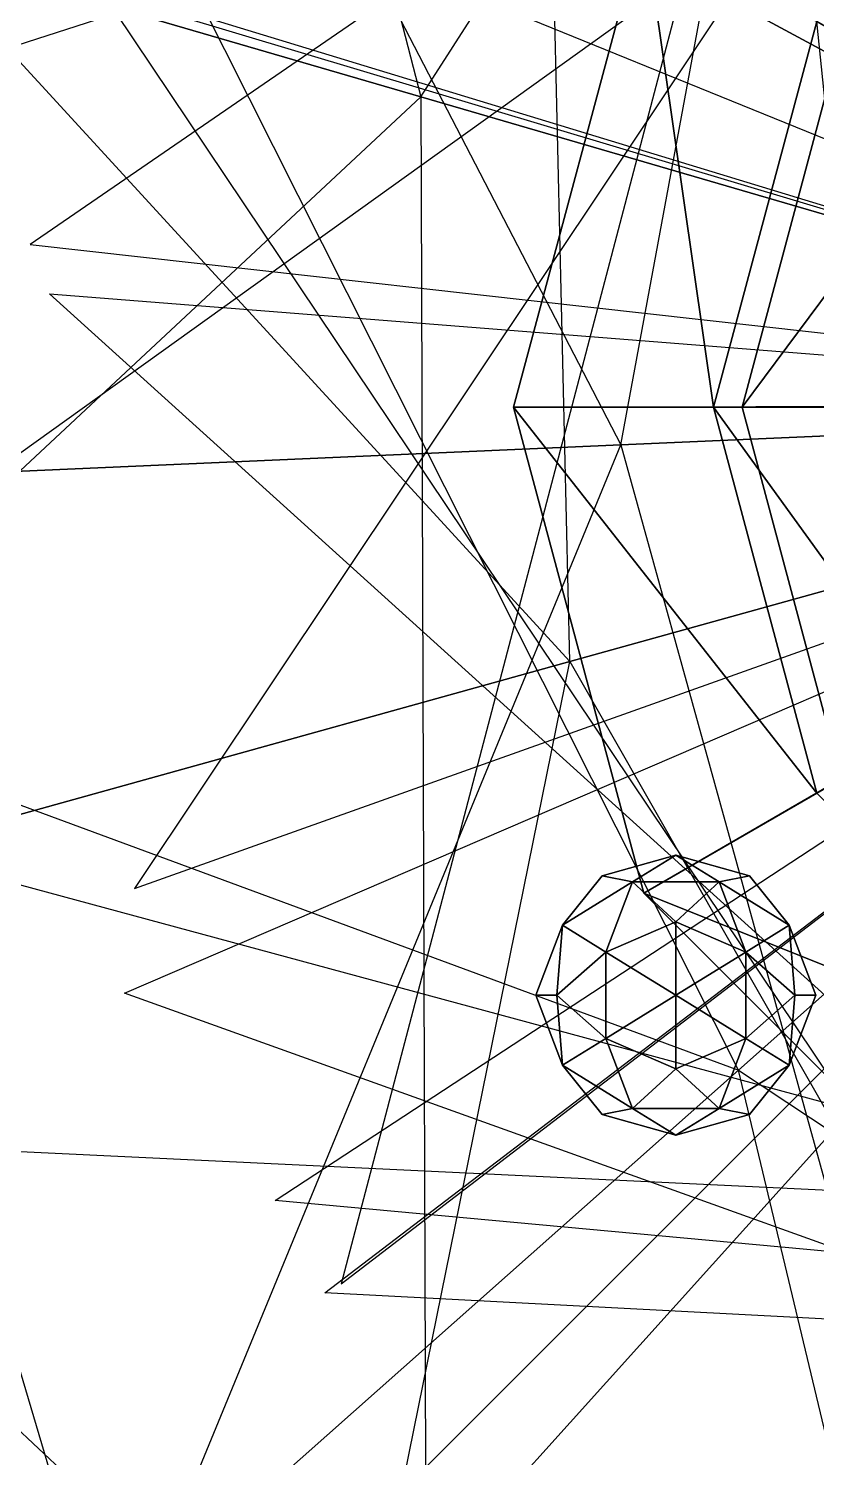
# Model space of a CAD drawing. Header units: metres. Extents: x -3.35 to 2.93, y -3.3 to 3.37.
# Drawn here: x -0.5096 to -0.234, y -0.3674 to 0.1325 of the extents above; entities that cross this region are included whole.
import ezdxf

# ---------------------------------------------------------------- set-up
doc = ezdxf.new("R2010")
doc.units = ezdxf.units.M
doc.layers.add('XARCH', color=2, linetype='Continuous')

msp = doc.modelspace()

# ---------------------------------------------------------------- linework, layer by layer
at = {"layer": 'XARCH'}
for points in [[(-0.3724, 0.1086, 7.3193), (-0.7448, 0.2171, 7.3427), (-0.4958, 0.5864, 7.1011)], [(0, 0, 7.2), (-0.3724, 0.1086, 7.3193), (-0.1133, 0.5122, 7.0245)], [(0, 0, 7.2), (-0.28, 0.151, 7.4594), (0.0363, 0.503, 7.1156)], [(0, 0, 7.2), (0.2032, 0.3741, 7.3309), (-0.2721, 0.4628, 7.0321)], [(0, 0, 7.2), (-0.3024, -0.0132, 7.162), (-0.2166, 0.451, 6.9223)], [(-0.2103, 0.2246, 7.1613), (-0.4206, 0.4492, 7.0148), (-0.6567, 0.0806, 6.8327)], [(-0.3024, -0.0132, 7.162), (-0.6048, -0.0264, 7.0178), (-0.5175, 0.402, 6.8349)], [(0, 0, 7.2), (-0.3203, -0.089, 7.4711), (-0.3313, 0.3854, 7.1232)], [(0, 0, 7.2), (-0.1169, 0.3264, 7.3066), (-0.509, 0.057, 7.0163)], [(0, 0, 7.2), (-0.0371, 0.3068, 7.4521), (-0.4808, 0.1442, 7.1108)], [(-0.28, 0.151, 7.4594), (-0.56, 0.302, 7.6746), (-0.6634, -0.1242, 7.366)], [(0, 0, 7.2), (0.038, 0.3032, 7.1616), (-0.4317, 0.2543, 6.922)], [(-0.0005, 0.0009), (-0.2944, 0.17), (-0.17, 0.2944)], [(-0.3203, -0.089, 7.4711), (-0.6406, -0.178, 7.6959), (-0.642, 0.2619, 7.3839)], [(0, 0, 7.2), (-0.2103, 0.2246, 7.1613), (-0.4725, -0.1684, 6.9219)], [(-0.3724, 0.1086, 7.3193), (-0.7448, 0.2171, 7.3427), (-0.7332, -0.2281, 7.1011)], [(-0.3724, 0.1086, 7.3193), (-0.7448, 0.2171, 7.3427), (-0.7448, 0.2171, 7.3777)], [(0, 0, 7.2), (-0.2612, -0.2319, 7.3074), (-0.4752, 0.1933, 7.0168)], [(-0.0009, 0.0005), (-0.34, 0), (-0.2944, 0.17)], [(-0.2944, 0.17), (-0.34, 0), (-0.27, 0, 0.4)], [(-0.0005, 0.0009), (-0.0009, 0.0005), (-0.2944, 0.17)], [(-0.2944, 0.17), (-0.27, 0, 0.4), (-0.2338, 0.135, 0.4)], [(0, 0, 7.2), (-0.28, 0.151, 7.4594), (-0.4003, -0.3067, 7.1156)], [(0, 0, 7.2), (-0.28, 0.151, 7.4594), (-0.28, 0.151, 7.4944)], [(0, 0, 7.2), (-0.2216, -0.2458, 7.1584), (-0.4857, 0.1482, 6.92)], [(-0.2338, 0.135, 0.4), (-0.27, 0, 0.4), (-0.22, 0, 1.2)], [(-0.1819, 0.105, 6.8), (-0.26, 0, 7.2), (-0.2252, 0.13, 7.2)], [(-0.2252, 0.13, 7.2), (-0.26, 0, 7.2), (-0.001, 0, 7.25)], [(0, 0, 7.2), (-0.3724, 0.1086, 7.3193), (-0.3708, -0.371, 7.0245)], [(0, 0, 7.2), (-0.3724, 0.1086, 7.3193), (-0.3724, 0.1086, 7.3543)], [(-0.1819, 0.105, 6.8), (-0.21, 0, 6.8), (-0.26, 0, 7.2)], [(0, 0, 7.2), (-0.1515, -0.2777, 7.458), (-0.5023, 0.0397, 7.1147)], [(0, 0, 7.2), (-0.0265, -0.3664, 7.3129), (-0.476, -0.205, 7.0204)], [(0, 0, 7.2), (0.0486, -0.3211, 7.1592), (-0.4233, -0.2775, 6.9205)], [(0, 0, 7.2), (0.0686, -0.3347, 7.4787), (-0.406, -0.3099, 7.1281)], [(-0.0009, 0.0005), (-0.001, 0), (-0.34, 0)], [(-0.001, 0), (-0.2944, -0.17), (-0.34, 0)], [(-0.34, 0), (-0.2944, -0.17), (-0.2338, -0.135, 0.4)], [(-0.34, 0), (-0.2338, -0.135, 0.4), (-0.27, 0, 0.4)], [(0, 0, 7.2), (-0.3203, -0.089, 7.4711), (-0.0851, -0.5011, 7.1232)], [(0, 0, 7.2), (-0.3203, -0.089, 7.4711), (-0.3203, -0.089, 7.5061)], [(0, 0, 7.2), (-0.3024, -0.0132, 7.162), (-0.1765, -0.4681, 6.9223)], [(0, 0, 7.2), (-0.3024, -0.0132, 7.162), (-0.3024, -0.0132, 7.197)], [(-0.001, 0), (-0.0009, -0.0005), (-0.2944, -0.17)], [(-0.27, 0, 0.4), (-0.2338, -0.135, 0.4), (-0.1905, -0.11, 1.2)], [(-0.27, 0, 0.4), (-0.1905, -0.11, 1.2), (-0.22, 0, 1.2)], [(0, 0, 7.2), (-0.2612, -0.2319, 7.3074), (0.1356, -0.4947, 7.0168)], [(0, 0, 7.2), (-0.2612, -0.2319, 7.3074), (-0.2612, -0.2319, 7.3424)], [(-0.21, 0, 6.8), (-0.2252, -0.13, 7.2), (-0.26, 0, 7.2)], [(-0.26, 0, 7.2), (-0.2252, -0.13, 7.2), (-0.0009, -0.0005, 7.25)], [(-0.26, 0, 7.2), (-0.0009, -0.0005, 7.25), (-0.001, 0, 7.25)], [(0, 0, 7.2), (0.1901, -0.2568, 7.2982), (-0.2462, -0.4406, 7.0108)], [(-0.0009, -0.0005), (-0.17, -0.2944), (-0.2944, -0.17)], [(-0.3024, -0.0132, 7.162), (-0.6048, -0.0264, 7.0178), (-0.4805, -0.4456, 6.8349)], [(-0.3024, -0.0132, 7.162), (-0.6048, -0.0264, 7.0178), (-0.6048, -0.0264, 7.0528)], [(-0.2612, -0.2319, 7.3074), (-0.5224, -0.4637, 7.3284), (-0.7126, -0.0653, 7.0877)], [(-0.3203, -0.089, 7.4711), (-0.6406, -0.178, 7.6959), (-0.4149, -0.5556, 7.3839)], [(-0.3203, -0.089, 7.4711), (-0.6406, -0.178, 7.6959), (-0.6406, -0.178, 7.7309)], [(-0.2216, -0.2458, 7.1584), (-0.4431, -0.4917, 7.0008), (-0.6807, -0.1216, 6.8226)], [(-0.2944, -0.17), (-0.135, -0.2338, 0.4), (-0.2338, -0.135, 0.4)], [(-0.3089, -0.164, 6.85), (-0.2983, -0.1661, 6.892), (-0.2832, -0.1567, 6.85)], [(-0.3089, -0.164, 6.85), (-0.2832, -0.1567, 6.85), (-0.2983, -0.1661, 6.808)], [(-0.2983, -0.1661, 6.892), (-0.268, -0.1661, 6.892), (-0.2832, -0.1567, 6.85)], [(-0.2832, -0.1567, 6.85), (-0.268, -0.1661, 6.808), (-0.2983, -0.1661, 6.808)], [(-0.2832, -0.1567, 6.85), (-0.268, -0.1661, 6.892), (-0.2574, -0.164, 6.85)], [(-0.2832, -0.1567, 6.85), (-0.2574, -0.164, 6.85), (-0.268, -0.1661, 6.808)], [(-0.3089, -0.164, 6.85), (-0.3228, -0.1812, 6.876), (-0.2983, -0.1661, 6.892)], [(-0.3089, -0.164, 6.85), (-0.2983, -0.1661, 6.808), (-0.3228, -0.1812, 6.824)], [(-0.3089, -0.164, 6.85), (-0.3228, -0.1812, 6.824), (-0.3228, -0.1812, 6.876)], [(-0.2574, -0.164, 6.85), (-0.268, -0.1661, 6.892), (-0.2435, -0.1812, 6.876)], [(-0.268, -0.1661, 6.808), (-0.2574, -0.164, 6.85), (-0.2435, -0.1812, 6.824)], [(-0.2435, -0.1812, 6.876), (-0.2435, -0.1812, 6.824), (-0.2574, -0.164, 6.85)], [(-0.3228, -0.1812, 6.876), (-0.3077, -0.1906, 6.918), (-0.2983, -0.1661, 6.892)], [(-0.2983, -0.1661, 6.808), (-0.3077, -0.1906, 6.782), (-0.3228, -0.1812, 6.824)], [(-0.2983, -0.1661, 6.892), (-0.3077, -0.1906, 6.918), (-0.2832, -0.18, 6.9215)], [(-0.2983, -0.1661, 6.808), (-0.2832, -0.18, 6.7785), (-0.3077, -0.1906, 6.782)], [(-0.2983, -0.1661, 6.892), (-0.2832, -0.18, 6.9215), (-0.268, -0.1661, 6.892)], [(-0.2983, -0.1661, 6.808), (-0.268, -0.1661, 6.808), (-0.2832, -0.18, 6.7785)], [(-0.268, -0.1661, 6.892), (-0.2832, -0.18, 6.9215), (-0.2587, -0.1906, 6.918)], [(-0.2832, -0.18, 6.7785), (-0.268, -0.1661, 6.808), (-0.2587, -0.1906, 6.782)], [(-0.268, -0.1661, 6.892), (-0.2587, -0.1906, 6.918), (-0.2435, -0.1812, 6.876)], [(-0.268, -0.1661, 6.808), (-0.2435, -0.1812, 6.824), (-0.2587, -0.1906, 6.782)], [(-0.2944, -0.17), (-0.17, -0.2944), (-0.135, -0.2338, 0.4)], [(-0.3228, -0.1812, 6.824), (-0.3248, -0.2057, 6.8058), (-0.3322, -0.2057, 6.85)], [(-0.3228, -0.1812, 6.876), (-0.3322, -0.2057, 6.85), (-0.3248, -0.2057, 6.8942)], [(-0.3228, -0.1812, 6.824), (-0.3322, -0.2057, 6.85), (-0.3228, -0.1812, 6.876)], [(-0.3228, -0.1812, 6.876), (-0.3248, -0.2057, 6.8942), (-0.3077, -0.1906, 6.918)], [(-0.3228, -0.1812, 6.824), (-0.3077, -0.1906, 6.782), (-0.3248, -0.2057, 6.8058)], [(-0.2832, -0.18, 6.9215), (-0.3077, -0.1906, 6.918), (-0.2832, -0.2057, 6.934)], [(-0.3077, -0.1906, 6.782), (-0.2832, -0.18, 6.7785), (-0.2832, -0.2057, 6.766)], [(-0.2832, -0.2057, 6.934), (-0.2587, -0.1906, 6.918), (-0.2832, -0.18, 6.9215)], [(-0.2587, -0.1906, 6.782), (-0.2832, -0.2057, 6.766), (-0.2832, -0.18, 6.7785)], [(-0.2435, -0.1812, 6.876), (-0.2587, -0.1906, 6.918), (-0.2415, -0.2057, 6.8942)], [(-0.2587, -0.1906, 6.782), (-0.2435, -0.1812, 6.824), (-0.2415, -0.2057, 6.8058)], [(-0.2415, -0.2057, 6.8942), (-0.2342, -0.2057, 6.85), (-0.2435, -0.1812, 6.876)], [(-0.2342, -0.2057, 6.85), (-0.2415, -0.2057, 6.8058), (-0.2435, -0.1812, 6.824)], [(-0.2342, -0.2057, 6.85), (-0.2435, -0.1812, 6.824), (-0.2435, -0.1812, 6.876)], [(-0.3077, -0.1906, 6.918), (-0.3248, -0.2057, 6.8942), (-0.3077, -0.2209, 6.918)], [(-0.3248, -0.2057, 6.8058), (-0.3077, -0.1906, 6.782), (-0.3077, -0.2209, 6.782)], [(-0.3077, -0.1906, 6.918), (-0.3077, -0.2209, 6.918), (-0.2832, -0.2057, 6.934)], [(-0.3077, -0.1906, 6.782), (-0.2832, -0.2057, 6.766), (-0.3077, -0.2209, 6.782)], [(-0.2587, -0.2209, 6.918), (-0.2587, -0.1906, 6.918), (-0.2832, -0.2057, 6.934)], [(-0.2587, -0.2209, 6.782), (-0.2832, -0.2057, 6.766), (-0.2587, -0.1906, 6.782)], [(-0.2587, -0.2209, 6.918), (-0.2415, -0.2057, 6.8942), (-0.2587, -0.1906, 6.918)], [(-0.2415, -0.2057, 6.8058), (-0.2587, -0.2209, 6.782), (-0.2587, -0.1906, 6.782)], [(-0.3248, -0.2057, 6.8942), (-0.3322, -0.2057, 6.85), (-0.3228, -0.2302, 6.876)], [(-0.3322, -0.2057, 6.85), (-0.3248, -0.2057, 6.8058), (-0.3228, -0.2302, 6.824)], [(-0.3322, -0.2057, 6.85), (-0.3228, -0.2302, 6.824), (-0.3228, -0.2302, 6.876)], [(-0.3228, -0.2302, 6.876), (-0.3077, -0.2209, 6.918), (-0.3248, -0.2057, 6.8942)], [(-0.3077, -0.2209, 6.782), (-0.3228, -0.2302, 6.824), (-0.3248, -0.2057, 6.8058)], [(-0.2832, -0.2057, 6.934), (-0.3077, -0.2209, 6.918), (-0.2832, -0.2315, 6.9215)], [(-0.3077, -0.2209, 6.782), (-0.2832, -0.2057, 6.766), (-0.2832, -0.2315, 6.7785)], [(-0.2832, -0.2315, 6.9215), (-0.2587, -0.2209, 6.918), (-0.2832, -0.2057, 6.934)], [(-0.2587, -0.2209, 6.782), (-0.2832, -0.2315, 6.7785), (-0.2832, -0.2057, 6.766)], [(-0.2435, -0.2302, 6.876), (-0.2415, -0.2057, 6.8942), (-0.2587, -0.2209, 6.918)], [(-0.2435, -0.2302, 6.824), (-0.2587, -0.2209, 6.782), (-0.2415, -0.2057, 6.8058)], [(-0.2435, -0.2302, 6.824), (-0.2415, -0.2057, 6.8058), (-0.2342, -0.2057, 6.85)], [(-0.2435, -0.2302, 6.876), (-0.2342, -0.2057, 6.85), (-0.2415, -0.2057, 6.8942)], [(-0.2435, -0.2302, 6.824), (-0.2342, -0.2057, 6.85), (-0.2435, -0.2302, 6.876)], [(-0.2983, -0.2454, 6.892), (-0.3077, -0.2209, 6.918), (-0.3228, -0.2302, 6.876)], [(-0.2983, -0.2454, 6.808), (-0.3228, -0.2302, 6.824), (-0.3077, -0.2209, 6.782)], [(-0.2983, -0.2454, 6.892), (-0.2832, -0.2315, 6.9215), (-0.3077, -0.2209, 6.918)], [(-0.2832, -0.2315, 6.7785), (-0.2983, -0.2454, 6.808), (-0.3077, -0.2209, 6.782)], [(-0.268, -0.2454, 6.892), (-0.2587, -0.2209, 6.918), (-0.2832, -0.2315, 6.9215)], [(-0.268, -0.2454, 6.808), (-0.2832, -0.2315, 6.7785), (-0.2587, -0.2209, 6.782)], [(-0.2435, -0.2302, 6.876), (-0.2587, -0.2209, 6.918), (-0.268, -0.2454, 6.892)], [(-0.268, -0.2454, 6.808), (-0.2587, -0.2209, 6.782), (-0.2435, -0.2302, 6.824)], [(-0.2612, -0.2319, 7.3074), (-0.5224, -0.4637, 7.3284), (-0.1493, -0.6998, 7.0877)], [(-0.2612, -0.2319, 7.3074), (-0.5224, -0.4637, 7.3284), (-0.5224, -0.4637, 7.3634)], [(-0.3228, -0.2302, 6.876), (-0.3228, -0.2302, 6.824), (-0.3089, -0.2474, 6.85)], [(-0.3089, -0.2474, 6.85), (-0.2983, -0.2454, 6.892), (-0.3228, -0.2302, 6.876)], [(-0.2983, -0.2454, 6.808), (-0.3089, -0.2474, 6.85), (-0.3228, -0.2302, 6.824)], [(-0.268, -0.2454, 6.892), (-0.2832, -0.2315, 6.9215), (-0.2983, -0.2454, 6.892)], [(-0.268, -0.2454, 6.808), (-0.2983, -0.2454, 6.808), (-0.2832, -0.2315, 6.7785)], [(-0.2574, -0.2474, 6.85), (-0.2435, -0.2302, 6.876), (-0.268, -0.2454, 6.892)], [(-0.2574, -0.2474, 6.85), (-0.268, -0.2454, 6.808), (-0.2435, -0.2302, 6.824)], [(-0.2574, -0.2474, 6.85), (-0.2435, -0.2302, 6.824), (-0.2435, -0.2302, 6.876)], [(-0.2216, -0.2458, 7.1584), (-0.4431, -0.4917, 7.0008), (-0.0504, -0.6896, 6.8226)], [(-0.2216, -0.2458, 7.1584), (-0.4431, -0.4917, 7.0008), (-0.4431, -0.4917, 7.0358)], [(-0.2832, -0.2547, 6.85), (-0.2983, -0.2454, 6.892), (-0.3089, -0.2474, 6.85)], [(-0.2832, -0.2547, 6.85), (-0.3089, -0.2474, 6.85), (-0.2983, -0.2454, 6.808)], [(-0.268, -0.2454, 6.892), (-0.2983, -0.2454, 6.892), (-0.2832, -0.2547, 6.85)], [(-0.2832, -0.2547, 6.85), (-0.2983, -0.2454, 6.808), (-0.268, -0.2454, 6.808)], [(-0.2574, -0.2474, 6.85), (-0.268, -0.2454, 6.892), (-0.2832, -0.2547, 6.85)], [(-0.2574, -0.2474, 6.85), (-0.2832, -0.2547, 6.85), (-0.268, -0.2454, 6.808)], [(-0.1515, -0.2777, 7.458), (-0.3029, -0.5554, 7.672), (-0.6224, -0.2551, 7.3638)], [(-0.1515, -0.2777, 7.458), (-0.3029, -0.5554, 7.672), (0.1225, -0.6614, 7.3638)], [(-0.1515, -0.2777, 7.458), (-0.3029, -0.5554, 7.672), (-0.3029, -0.5554, 7.707)], [(0.0486, -0.3211, 7.1592), (0.0971, -0.6421, 7.0045), (-0.3393, -0.5932, 6.8253)], [(0.0686, -0.3347, 7.4787), (0.1372, -0.6695, 7.7098), (-0.3024, -0.6375, 7.3956)], [(-0.0265, -0.3664, 7.3129), (-0.053, -0.7328, 7.3351), (-0.4668, -0.574, 7.094)]]:
    msp.add_3dface(points, dxfattribs=at)

doc.saveas('drawing.dxf')
